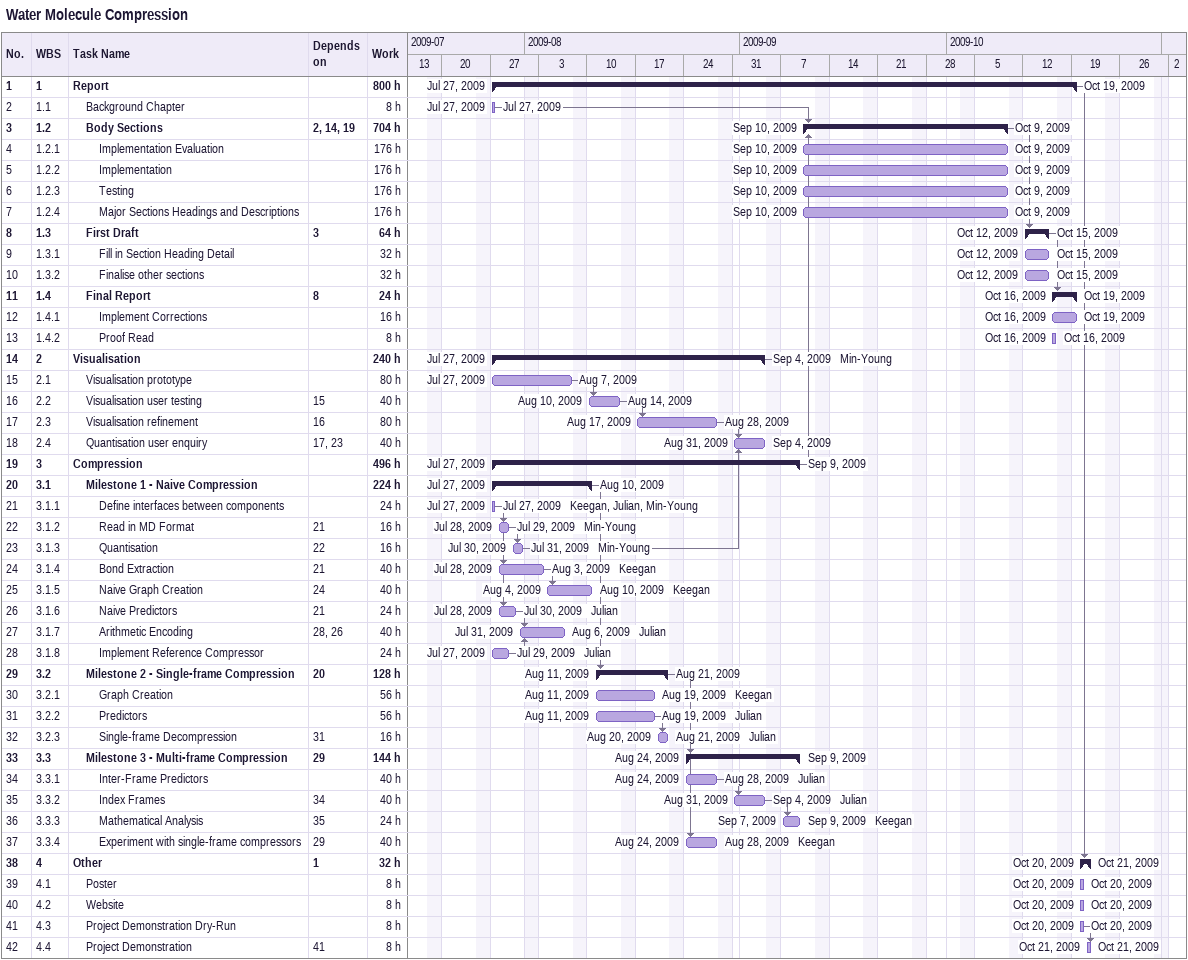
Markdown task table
Water Molecule Compression

| ID | WBS | Task | Start | Finish | Predecessors | Resources | Work (h) |
|---|---|---|---|---|---|---|---|
| 1 | 1 | **Report** | 2009-07-27 | 2009-10-19 |  |  | 800 |
| 2 | 1.1 | Background Chapter | 2009-07-27 | 2009-07-27 |  |  | 8 |
| 3 | 1.2 | **Body Sections** | 2009-09-10 | 2009-10-09 | 2, 14, 19 |  | 704 |
| 4 | 1.2.1 | Implementation Evaluation | 2009-09-10 | 2009-10-09 |  |  | 176 |
| 5 | 1.2.2 | Implementation | 2009-09-10 | 2009-10-09 |  |  | 176 |
| 6 | 1.2.3 | Testing | 2009-09-10 | 2009-10-09 |  |  | 176 |
| 7 | 1.2.4 | Major Sections Headings and Descriptions | 2009-09-10 | 2009-10-09 |  |  | 176 |
| 8 | 1.3 | **First Draft** | 2009-10-12 | 2009-10-15 | 3 |  | 64 |
| 9 | 1.3.1 | Fill in Section Heading Detail | 2009-10-12 | 2009-10-15 |  |  | 32 |
| 10 | 1.3.2 | Finalise other sections | 2009-10-12 | 2009-10-15 |  |  | 32 |
| 11 | 1.4 | **Final Report** | 2009-10-16 | 2009-10-19 | 8 |  | 24 |
| 12 | 1.4.1 | Implement Corrections | 2009-10-16 | 2009-10-19 |  |  | 16 |
| 13 | 1.4.2 | Proof Read | 2009-10-16 | 2009-10-16 |  |  | 8 |
| 14 | 2 | **Visualisation** | 2009-07-27 | 2009-09-04 |  | Min-Young | 240 |
| 15 | 2.1 | Visualisation prototype | 2009-07-27 | 2009-08-07 |  |  | 80 |
| 16 | 2.2 | Visualisation user testing | 2009-08-10 | 2009-08-14 | 15 |  | 40 |
| 17 | 2.3 | Visualisation refinement | 2009-08-17 | 2009-08-28 | 16 |  | 80 |
| 18 | 2.4 | Quantisation user enquiry | 2009-08-31 | 2009-09-04 | 17, 23 |  | 40 |
| 19 | 3 | **Compression** | 2009-07-27 | 2009-09-09 |  |  | 496 |
| 20 | 3.1 | **Milestone 1 - Naive Compression** | 2009-07-27 | 2009-08-10 |  |  | 224 |
| 21 | 3.1.1 | Define interfaces between components | 2009-07-27 | 2009-07-27 |  | Keegan, Julian, Min-Young | 24 |
| 22 | 3.1.2 | Read in MD Format | 2009-07-28 | 2009-07-29 | 21 | Min-Young | 16 |
| 23 | 3.1.3 | Quantisation | 2009-07-30 | 2009-07-31 | 22 | Min-Young | 16 |
| 24 | 3.1.4 | Bond Extraction | 2009-07-28 | 2009-08-03 | 21 | Keegan | 40 |
| 25 | 3.1.5 | Naive Graph Creation | 2009-08-04 | 2009-08-10 | 24 | Keegan | 40 |
| 26 | 3.1.6 | Naive Predictors | 2009-07-28 | 2009-07-30 | 21 | Julian | 24 |
| 27 | 3.1.7 | Arithmetic Encoding | 2009-07-31 | 2009-08-06 | 28, 26 | Julian | 40 |
| 28 | 3.1.8 | Implement Reference Compressor | 2009-07-27 | 2009-07-29 |  | Julian | 24 |
| 29 | 3.2 | **Milestone 2 - Single-frame Compression** | 2009-08-11 | 2009-08-21 | 20 |  | 128 |
| 30 | 3.2.1 | Graph Creation | 2009-08-11 | 2009-08-19 |  | Keegan | 56 |
| 31 | 3.2.2 | Predictors | 2009-08-11 | 2009-08-19 |  | Julian | 56 |
| 32 | 3.2.3 | Single-frame Decompression | 2009-08-20 | 2009-08-21 | 31 | Julian | 16 |
| 33 | 3.3 | **Milestone 3 - Multi-frame Compression** | 2009-08-24 | 2009-09-09 | 29 |  | 144 |
| 34 | 3.3.1 | Inter-Frame Predictors | 2009-08-24 | 2009-08-28 |  | Julian | 40 |
| 35 | 3.3.2 | Index Frames | 2009-08-31 | 2009-09-04 | 34 | Julian | 40 |
| 36 | 3.3.3 | Mathematical Analysis | 2009-09-07 | 2009-09-09 | 35 | Keegan | 24 |
| 37 | 3.3.4 | Experiment with single-frame compressors | 2009-08-24 | 2009-08-28 | 29 | Keegan | 40 |
| 38 | 4 | **Other** | 2009-10-20 | 2009-10-21 | 1 |  | 32 |
| 39 | 4.1 | Poster | 2009-10-20 | 2009-10-20 |  |  | 8 |
| 40 | 4.2 | Website | 2009-10-20 | 2009-10-20 |  |  | 8 |
| 41 | 4.3 | Project Demonstration Dry-Run | 2009-10-20 | 2009-10-20 |  |  | 8 |
| 42 | 4.4 | Project Demonstration | 2009-10-21 | 2009-10-21 | 41 |  | 8 |
